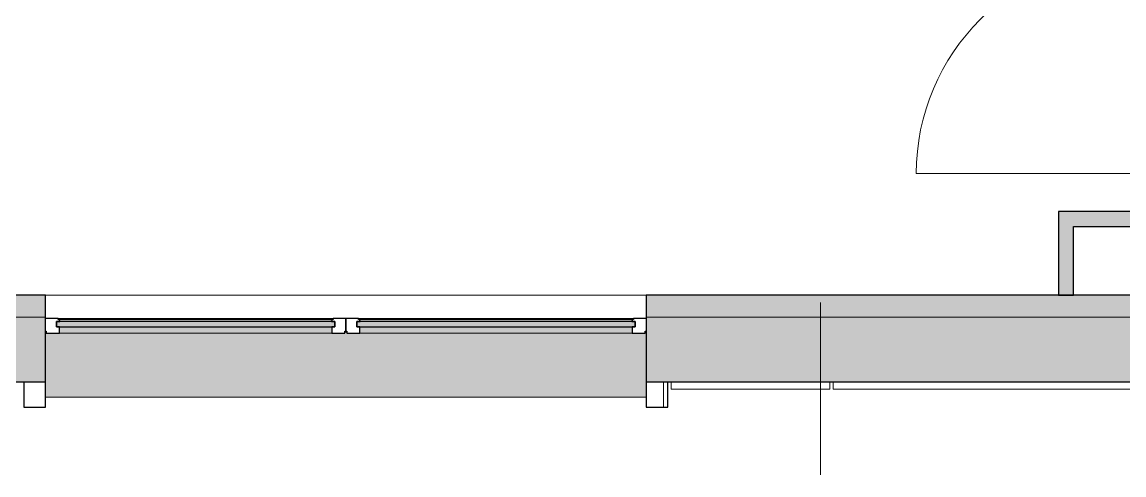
# Model space of a CAD drawing. Header units: millimetres. Extents: x 79795 to 317870, y -36033 to 97293.
# Drawn here: x 184801 to 189906, y 8536 to 10636 of the extents above; entities that cross this region are included whole.
import ezdxf

# ---------------------------------------------------------------- set-up
doc = ezdxf.new("R2010")
doc.units = ezdxf.units.MM
doc.header["$MEASUREMENT"] = 0
for name, color, linetype, lineweight in [('CSM-STL-XX-ZZ-M3-A-XXXX-00001_detached _19_04_21__rvt-1-Level 4$0$A-DOOR', 4, 'CONTINUOUS', 9), ('CSM-STL-XX-ZZ-M3-A-XXXX-00001_detached _19_04_21__rvt-1-Level 4$0$A-GLAZ', 7, 'CONTINUOUS', 9), ('CSM-STL-XX-ZZ-M3-A-XXXX-00001_detached _19_04_21__rvt-1-Level 4$0$A-GLAZ-CURT', 7, 'CONTINUOUS', 9), ('CSM-STL-XX-ZZ-M3-A-XXXX-00001_detached _19_04_21__rvt-1-Level 4$0$A-WALL', 7, 'CONTINUOUS', 9), ('CSM-STL-XX-ZZ-M3-A-XXXX-00001_detached _19_04_21__rvt-1-Level 4$0$A-WALL-PATT', 7, 'CONTINUOUS', 9), ('CSM-STL-XX-ZZ-M3-A-XXXX-00001_detached _19_04_21__rvt-1-Level 4$0$I-WALL', 7, 'CONTINUOUS', 9)]:
    doc.layers.add(name, color=color, linetype=linetype, lineweight=lineweight)

msp = doc.modelspace()

# ---------------------------------------------------------------- hatches: boundary and pattern name
at = {"layer": 'CSM-STL-XX-ZZ-M3-A-XXXX-00001_detached _19_04_21__rvt-1-Level 4$0$A-GLAZ'}
for points in [[(186243.6, 9223.3), (186249.6, 9223.3), (186249.6, 9247.2), (184960.1, 9247.2), (184960.1, 9223.3), (186094.1, 9223.3)], [(186237.8, 9257.2), (186241.6, 9257.2), (186241.6, 9262.2), (184968, 9262.2), (184968, 9257.2), (186235.8, 9257.2)], [(186235.8, 9252.3), (186237.6, 9255.9), (186237.8, 9257.2), (184970.9, 9256.7), (184973.6, 9253.6), (184974.3, 9252.3), (186235.4, 9252.3)], [(186094.1, 9248.3), (186234.4, 9248.3), (186235.6, 9252.3), (184974, 9251.2), (184975.3, 9248.3), (185496.1, 9248.3)], [(186234.4, 9247.2), (186234.4, 9248.3), (186094.1, 9247.2)], [(187641.6, 9223.3), (187641.6, 9247.2), (186352.1, 9247.2), (186352.1, 9223.3), (186692.1, 9223.3)], [(187630.8, 9257.2), (187633.6, 9257.2), (187633.6, 9262.2), (186360, 9262.2), (186360, 9257.2), (187629.8, 9257.2)], [(187627.8, 9252.3), (187629.6, 9255.9), (187629.8, 9257.2), (186362.9, 9256.7), (186365.6, 9253.6), (186366.3, 9252.3), (187627.4, 9252.3)], [(187626.4, 9248.3), (187627.6, 9252.3), (186366, 9251.2), (186367.3, 9248.3), (186692.1, 9248.3)], [(187692.8, 8896.3), (187692.8, 9198), (187688.5, 9198), (187688.5, 9193.3), (186305.2, 9193.3), (186305.2, 9198), (186296.5, 9198), (186296.5, 9193.3), (184913.2, 9193.3), (184913.2, 9198), (184908.8, 9198), (184908.8, 8896.3), (186692.1, 8896.3)], [(186235.6, 9193.3), (186235.6, 9223.3), (184974, 9223.3), (184974, 9193.3), (186094.1, 9193.3)], [(187627.6, 9193.3), (187627.6, 9223.3), (186366, 9223.3), (186366, 9193.3), (186692.1, 9193.3)]]:
    msp.add_hatch(color=256, dxfattribs=at).paths.add_polyline_path(points, flags=0)
h = msp.add_hatch(color=256, dxfattribs=at)
h.paths.add_polyline_path([(186364.4, 9255.5), (186361.6, 9257.2), (186362.9, 9256.1), (186364, 9255.6)], flags=0)
h.paths.add_polyline_path([(184972.4, 9255.5), (184969.6, 9257.2), (184970.9, 9256.1), (184972, 9255.6)], flags=0)
h = msp.add_hatch(color=256, dxfattribs=at)
h.paths.add_polyline_path([(187692.8, 9198), (187692.8, 9200.1), (187688.5, 9200.1), (187688.5, 9198)], flags=0)
h.paths.add_polyline_path([(186296.5, 9198), (186305.2, 9198.4), (186305.2, 9200.1), (186296.5, 9200.1), (186296.5, 9198.4)], flags=0)
h.paths.add_polyline_path([(184908.8, 9198), (184913.2, 9198), (184913.2, 9200.1), (184908.8, 9200.1)], flags=0)
h = msp.add_hatch(dxfattribs=at)
h.set_pattern_fill('FP_23', color=256, angle=180, style=0, pattern_type=2)
h.set_pattern_definition([(360, (147271.8, -12772.7), (1e-13, 500), []), (90, (147271.8, -12772.7), (-500, 3e-14), [])])
h.paths.add_polyline_path([(187792.8, 8851.3), (187792.8, 8967.3), (187692.8, 8967.3), (187692.8, 8851.3)], flags=0)
at = {"layer": 'CSM-STL-XX-ZZ-M3-A-XXXX-00001_detached _19_04_21__rvt-1-Level 4$0$A-WALL-PATT'}
for points in [[(189672.7, 9369.3), (189672.7, 9757.7), (189602.7, 9757.7), (189602.7, 9369.3)], [(189672.7, 9687.7), (190055.5, 9687.7), (190055.5, 9757.7), (189672.7, 9757.7), (189672.7, 9698)]]:
    msp.add_hatch(color=256, dxfattribs=at).paths.add_polyline_path(points, flags=0)
h = msp.add_hatch(color=256, dxfattribs=at)
h.paths.add_polyline_path([(189637.7, 9267.3), (189637.7, 9369.3), (187692.8, 9369.3), (187692.8, 9267.3), (189084, 9267.3)], flags=0)
h.paths.add_polyline_path([(184300.1, 9267.3), (184908.8, 9267.3), (184908.8, 9369.3), (180667.8, 9369.3), (180667.8, 9267.3), (183702.2, 9267.3)], flags=0)
h = msp.add_hatch(color=256, dxfattribs=at)
h.paths.add_polyline_path([(197597.1, 9267.3), (197597.1, 9369.3), (197042.8, 9369.3), (197042.8, 9267.3)], flags=0)
h.paths.add_polyline_path([(189637.7, 9267.3), (190558.8, 9267.3), (190558.8, 9369.3), (189637.7, 9369.3)], flags=0)
h = msp.add_hatch(color=256, dxfattribs=at)
h.paths.add_polyline_path([(230840.8, 8967.3), (230840.8, 9267.3), (230067.8, 9267.3), (230067.8, 8967.3), (230344.3, 8967.3)], flags=0)
h.paths.add_polyline_path([(225783.8, 8967.3), (225783.8, 9267.3), (224992.8, 9267.3), (224992.8, 8967.3), (225560.5, 8967.3)], flags=0)
h.paths.add_polyline_path([(223358.8, 8967.3), (223358.8, 9267.3), (222292.8, 9267.3), (222292.8, 8967.3), (222570.7, 8967.3)], flags=0)
h.paths.add_polyline_path([(212405, 8967.3), (212558.8, 8967.3), (212558.8, 9267.3), (211317.8, 9267.3), (211317.8, 8967.3), (211807.1, 8967.3)], flags=0)
h.paths.add_polyline_path([(206425.3, 8967.3), (207033.8, 8967.3), (207033.8, 9267.3), (202692.8, 9267.3), (202692.8, 8967.3), (205827.3, 8967.3)], flags=0)
h.paths.add_polyline_path([(198651.6, 8967.3), (199908.8, 8967.3), (199908.8, 9267.3), (197042.8, 9267.3), (197042.8, 8967.3)], flags=0)
h.paths.add_polyline_path([(190558.8, 8967.3), (190558.8, 9267.3), (187692.8, 9267.3), (187692.8, 8967.3), (189084, 8967.3)], flags=0)
h.paths.add_polyline_path([(184300.1, 8967.3), (184908.8, 8967.3), (184908.8, 9267.3), (180667.8, 9267.3), (180667.8, 8967.3), (183702.2, 8967.3)], flags=0)
h.paths.add_polyline_path([(170933.8, 8967.3), (170933.8, 9267.3), (169867.8, 9267.3), (169867.8, 8967.3), (170546.7, 8967.3)], flags=0)
h.paths.add_polyline_path([(167556.8, 8967.3), (168233.8, 8967.3), (168233.8, 9267.3), (167067.8, 9267.3), (167067.8, 8967.3)], flags=0)
h.paths.add_polyline_path([(156460.8, 8967.3), (156526.8, 8967.3), (156526.8, 9267.3), (156460.8, 9267.3)], flags=0)

# ---------------------------------------------------------------- linework, layer by layer
at = {"layer": 'CSM-STL-XX-ZZ-M3-A-XXXX-00001_detached _19_04_21__rvt-1-Level 4$0$A-DOOR'}
msp.add_line((189953.5, 9933.1), (188943.5, 9933.1), dxfattribs=at)
msp.add_arc((189953.5, 9933.1), 1010, 90, 180, dxfattribs=at)
at = {"layer": 'CSM-STL-XX-ZZ-M3-A-XXXX-00001_detached _19_04_21__rvt-1-Level 4$0$A-GLAZ'}
for p, q in [((188500.8, 9336.3), (188500.8, 8536.3)), ((186241.6, 9262.2), (184968, 9262.2)), ((184968, 9257.2), (184969.6, 9257.2)), ((184969.6, 9257.2), (186240.1, 9257.2)), ((184975.3, 9248.3), (186234.4, 9248.3)), ((186240.1, 9257.2), (186241.6, 9257.2)), ((187633.6, 9262.2), (186360, 9262.2)), ((186360, 9257.2), (186361.6, 9257.2)), ((186361.6, 9257.2), (187632.1, 9257.2)), ((186367.3, 9248.3), (187626.4, 9248.3)), ((187632.1, 9257.2), (187633.6, 9257.2)), ((184908.8, 9200.1), (184913.2, 9200.1)), ((184908.8, 9198), (184913.2, 9198)), ((184974, 9193.3), (186235.6, 9193.3)), ((186296.5, 9200.1), (186305.2, 9200.1)), ((186296.5, 9198), (186305.2, 9198)), ((186366, 9193.3), (187627.6, 9193.3)), ((187688.5, 9200.1), (187692.8, 9200.1)), ((187688.5, 9198), (187692.8, 9198)), ((184908.8, 8896.3), (187692.8, 8896.3))]:
    msp.add_line(p, q, dxfattribs=at)
at = {"layer": 'CSM-STL-XX-ZZ-M3-A-XXXX-00001_detached _19_04_21__rvt-1-Level 4$0$A-GLAZ', "lineweight": 30}
for p, q in [((184968, 9262.2), (184908.8, 9262.2)), ((186249.6, 9247.2), (184960.1, 9247.2)), ((184960.1, 9247.2), (184960.1, 9223.3)), ((184960.1, 9223.3), (184960.1, 9247.2)), ((184960.1, 9247.2), (184975.3, 9247.2)), ((184968, 9257.2), (184968, 9262.2)), ((184969.6, 9257.2), (184968, 9257.2)), ((184975.3, 9247.2), (184975.3, 9248.3)), ((186234.4, 9248.3), (186234.4, 9247.2)), ((186234.4, 9247.2), (186249.6, 9247.2)), ((186241.6, 9257.2), (186240.1, 9257.2)), ((186241.6, 9262.2), (186241.6, 9257.2)), ((186300.8, 9262.2), (186241.6, 9262.2)), ((186249.6, 9223.3), (186249.6, 9247.2)), ((186249.6, 9247.2), (186249.6, 9223.3)), ((186300.8, 9202.3), (186300.8, 9262.2)), ((186360, 9262.2), (186300.8, 9262.2)), ((186300.8, 9262.2), (186300.8, 9202.3)), ((186352.1, 9247.2), (186352.1, 9223.3)), ((187641.6, 9247.2), (186352.1, 9247.2)), ((186352.1, 9223.3), (186352.1, 9247.2)), ((186352.1, 9247.2), (186367.3, 9247.2)), ((186360, 9257.2), (186360, 9262.2)), ((186361.6, 9257.2), (186360, 9257.2)), ((186367.3, 9247.2), (186367.3, 9248.3)), ((187626.4, 9248.3), (187626.4, 9247.2)), ((187626.4, 9247.2), (187641.6, 9247.2)), ((187633.6, 9257.2), (187632.1, 9257.2)), ((187633.6, 9262.2), (187633.6, 9257.2)), ((187692.8, 9262.2), (187633.6, 9262.2)), ((187641.6, 9223.3), (187641.6, 9247.2)), ((187641.6, 9247.2), (187641.6, 9223.3)), ((184908.8, 9202.3), (184913.2, 9202.3)), ((184913.2, 9202.3), (184913.2, 9193.3)), ((184913.2, 9193.3), (184974, 9193.3)), ((184960.1, 9223.3), (186249.6, 9223.3)), ((184974, 9223.3), (184960.1, 9223.3)), ((184974, 9193.3), (184974, 9223.3)), ((186249.6, 9223.3), (186235.6, 9223.3)), ((186235.6, 9223.3), (186235.6, 9193.3)), ((186235.6, 9193.3), (186296.5, 9193.3)), ((186296.5, 9193.3), (186296.5, 9202.3)), ((186296.5, 9202.3), (186300.8, 9202.3)), ((186300.8, 9202.3), (186305.2, 9202.3)), ((186305.2, 9202.3), (186305.2, 9193.3)), ((186305.2, 9193.3), (186366, 9193.3)), ((186352.1, 9223.3), (187641.6, 9223.3)), ((186366, 9223.3), (186352.1, 9223.3)), ((186366, 9193.3), (186366, 9223.3)), ((187641.6, 9223.3), (187627.6, 9223.3)), ((187627.6, 9223.3), (187627.6, 9193.3)), ((187627.6, 9193.3), (187688.5, 9193.3)), ((187688.5, 9193.3), (187688.5, 9202.3)), ((187688.5, 9202.3), (187692.8, 9202.3)), ((184808.8, 8967.3), (184808.8, 8851.3)), ((184908.8, 8851.3), (184908.8, 8967.3)), ((187692.8, 8967.3), (187692.8, 8851.3)), ((187792.8, 8851.3), (187792.8, 8967.3)), ((184808.8, 8851.3), (184908.8, 8851.3)), ((187692.8, 8851.3), (187792.8, 8851.3))]:
    msp.add_line(p, q, dxfattribs=at)
for centre, radius, start, end in [((184968.5, 9252), 5.36, 3.4261, 78.0476), ((184981.2, 9252.7), 7.4, 183.4261, 216.5739), ((186228.5, 9252.7), 7.4, 323.4261, 356.5739), ((186241.2, 9252), 5.36, 101.9524, 176.5739), ((186360.5, 9252), 5.36, 3.4261, 78.0476), ((186373.2, 9252.7), 7.4, 183.4261, 216.5739), ((187620.5, 9252.7), 7.4, 323.4261, 356.5739), ((187633.2, 9252), 5.36, 101.9524, 176.5739)]:
    msp.add_arc(centre, radius, start, end, dxfattribs=at)
at = {"layer": 'CSM-STL-XX-ZZ-M3-A-XXXX-00001_detached _19_04_21__rvt-1-Level 4$0$A-GLAZ'}
for points, knots in [([(184972, 9255.9), (184971.9, 9256.1), (184971.5, 9256.4), (184970.7, 9256.9), (184970, 9257.1), (184969.6, 9257.2)], [-0.4, -0.4, -0.4, -0.4, -0.3, -0.2, 0, 0, 0, 0]), ([(184973.8, 9252.3), (184973.8, 9252.7), (184973.7, 9253.4), (184973.3, 9254.3), (184973.1, 9254.7), (184973, 9254.9)], [-1, -1, -1, -1, -0.8, -0.7, -0.6, -0.6, -0.6, -0.6]), ([(186236.7, 9254.9), (186236.6, 9254.7), (186236.4, 9254.3), (186236, 9253.4), (186235.9, 9252.7), (186235.8, 9252.3)], [0.6, 0.6, 0.6, 0.6, 0.7, 0.8, 1, 1, 1, 1]), ([(186240.1, 9257.2), (186239.6, 9257.1), (186239, 9256.9), (186238.2, 9256.4), (186237.8, 9256.1), (186237.6, 9255.9)], [0, 0, 0, 0, 0.2, 0.3, 0.4, 0.4, 0.4, 0.4]), ([(186364, 9255.9), (186363.9, 9256.1), (186363.5, 9256.4), (186362.7, 9256.9), (186362, 9257.1), (186361.6, 9257.2)], [-0.4, -0.4, -0.4, -0.4, -0.3, -0.2, 0, 0, 0, 0]), ([(186365.8, 9252.3), (186365.8, 9252.7), (186365.7, 9253.4), (186365.3, 9254.3), (186365.1, 9254.7), (186365, 9254.9)], [-1, -1, -1, -1, -0.8, -0.7, -0.6, -0.6, -0.6, -0.6]), ([(187628.7, 9254.9), (187628.6, 9254.7), (187628.4, 9254.3), (187628, 9253.4), (187627.9, 9252.7), (187627.8, 9252.3)], [0.6, 0.6, 0.6, 0.6, 0.7, 0.8, 1, 1, 1, 1]), ([(187632.1, 9257.2), (187631.6, 9257.1), (187631, 9256.9), (187630.2, 9256.4), (187629.8, 9256.1), (187629.6, 9255.9)], [0, 0, 0, 0, 0.2, 0.3, 0.4, 0.4, 0.4, 0.4])]:
    msp.add_open_spline(points, degree=3, knots=knots, dxfattribs=at)
for points in [[(184975.3, 9248.3), (184975, 9248.7), (184974.7, 9249.1), (184974.5, 9249.5)], [(186235.1, 9249.5), (186234.9, 9249.1), (186234.7, 9248.7), (186234.4, 9248.3)], [(186367.3, 9248.3), (186367, 9248.7), (186366.7, 9249.1), (186366.5, 9249.5)], [(187627.1, 9249.5), (187626.9, 9249.1), (187626.7, 9248.7), (187626.4, 9248.3)]]:
    msp.add_open_spline(points, degree=3, dxfattribs=at)
at = {"layer": 'CSM-STL-XX-ZZ-M3-A-XXXX-00001_detached _19_04_21__rvt-1-Level 4$0$A-GLAZ-CURT', "lineweight": 20}
for p, q in [((188542.8, 8967.3), (187808.8, 8967.3)), ((187808.8, 8967.3), (187808.8, 8933.3)), ((188542.8, 8933.3), (188542.8, 8967.3)), ((190042.8, 8967.3), (188558.8, 8967.3)), ((188558.8, 8967.3), (188558.8, 8933.3)), ((187808.8, 8933.3), (188542.8, 8933.3)), ((188558.8, 8933.3), (190042.8, 8933.3))]:
    msp.add_line(p, q, dxfattribs=at)
at = {"layer": 'CSM-STL-XX-ZZ-M3-A-XXXX-00001_detached _19_04_21__rvt-1-Level 4$0$A-WALL'}
for p, q in [((184908.8, 9267.3), (180667.8, 9267.3)), ((189637.7, 9267.3), (187692.8, 9267.3)), ((190558.8, 9267.3), (189637.7, 9267.3))]:
    msp.add_line(p, q, dxfattribs=at)
at = {"layer": 'CSM-STL-XX-ZZ-M3-A-XXXX-00001_detached _19_04_21__rvt-1-Level 4$0$A-WALL', "lineweight": 30}
for p, q in [((184908.8, 8967.3), (184908.8, 9267.3)), ((187692.8, 9267.3), (187692.8, 8967.3)), ((180667.8, 8967.3), (184908.8, 8967.3)), ((187692.8, 8967.3), (190558.8, 8967.3))]:
    msp.add_line(p, q, dxfattribs=at)
at = {"layer": 'CSM-STL-XX-ZZ-M3-A-XXXX-00001_detached _19_04_21__rvt-1-Level 4$0$I-WALL', "lineweight": 30}
for p, q in [((189672.7, 9757.7), (189602.7, 9757.7)), ((189602.7, 9757.7), (189602.7, 9369.3)), ((190055.5, 9757.7), (189672.7, 9757.7)), ((189672.7, 9369.3), (189672.7, 9687.7)), ((189672.7, 9687.7), (189985.5, 9687.7)), ((184908.8, 9369.3), (180667.8, 9369.3)), ((184908.8, 9267.3), (184908.8, 9369.3)), ((189637.7, 9369.3), (187692.8, 9369.3)), ((187692.8, 9369.3), (187692.8, 9267.3)), ((189602.7, 9369.3), (189672.7, 9369.3)), ((190558.8, 9369.3), (189637.7, 9369.3))]:
    msp.add_line(p, q, dxfattribs=at)
at = {"layer": 'CSM-STL-XX-ZZ-M3-A-XXXX-00001_detached _19_04_21__rvt-1-Level 4$0$I-WALL'}
for p, q in [((184908.8, 9369.3), (187692.8, 9369.3)), ((180667.8, 9267.3), (184908.8, 9267.3)), ((187692.8, 9267.3), (189637.7, 9267.3)), ((189637.7, 9267.3), (190558.8, 9267.3))]:
    msp.add_line(p, q, dxfattribs=at)

doc.saveas('drawing.dxf')
